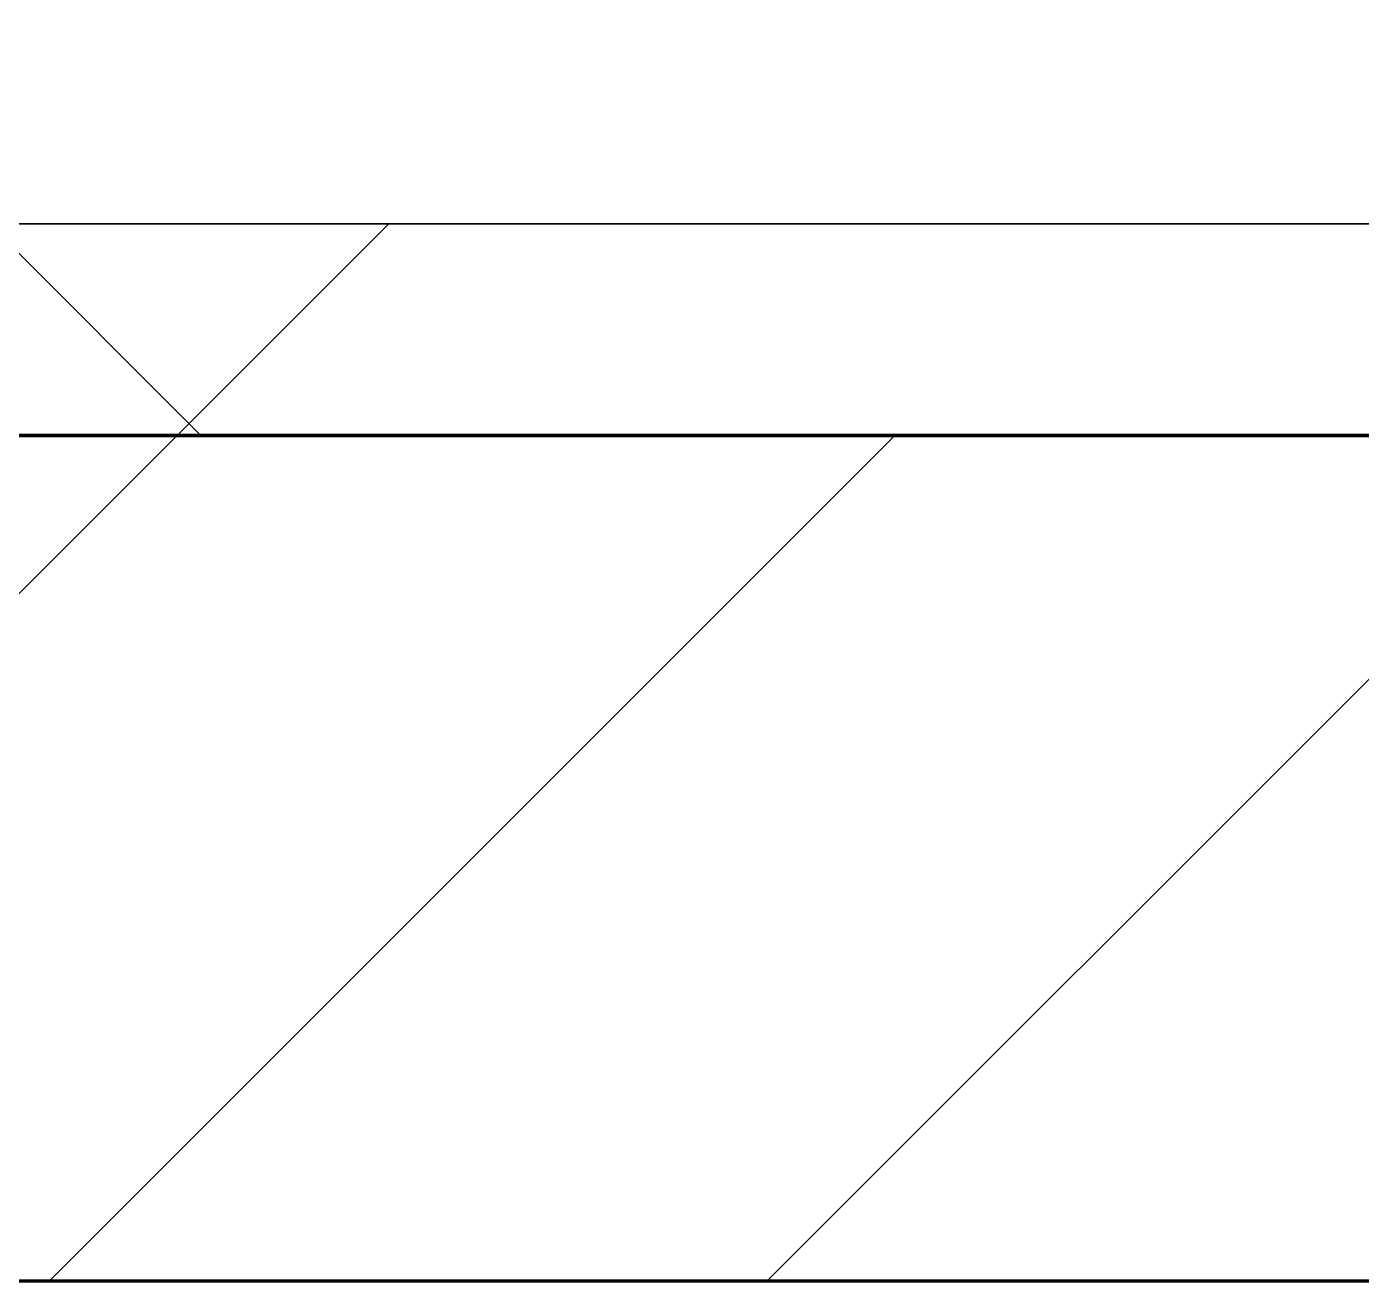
# Model space of a CAD drawing. Header units: millimetres. Extents: x -794334 to -714814, y -17806 to 22403.
# Drawn here: x -763289.2 to -762973.7, y -4021 to -3724.3 of the extents above; entities that cross this region are included whole.
import ezdxf
from ezdxf.xclip import XClip

# ---------------------------------------------------------------- set-up
doc = ezdxf.new("R2010")
doc.units = ezdxf.units.MM
doc.header["$XCLIPFRAME"] = 0
for name, color, linetype, lineweight in [('A-GLAZ-CURT', 2, 'Continuous', 9), ('A-WALL', 5, 'Continuous', 35), ('A-WALL-FNSH', 2, 'Continuous', 35), ('A-WALL-PATT', 1, 'Continuous', 35), ('WALL-E', 2, 'Continuous', 35)]:
    doc.layers.add(name, color=color, linetype=linetype, lineweight=lineweight)
doc.layers.add('A11_ALU.SOLID SHEET', color=2, linetype='Continuous')

# ---------------------------------------------------------------- blocks, each defined once
blk = doc.blocks.new('PPLS-PP19_Custom Tile Pattern - Custom Tile Pattern-V143-4252-01 ENLARGED CONCOURSE LEVEL - REFLECTED CEILING PLAN - SHEET 3')
at = {"layer": 'A-GLAZ-CURT'}
for p, q in [((-300, 0), (300, 0)), ((300, 0), (-300, 0)), ((195.99, 0), (213.31, 0)), ((213.31, 0), (195.99, 0)), ((230.06, 0), (300, 0)), ((-300, -50), (300, -50)), ((300, -50), (-300, -50))]:
    blk.add_line(p, q, dxfattribs=at)
for points, knots in [([(-115.82, 0), (-114.96, 0), (-110.41, 0), (-96.78, 0), (-71.33, 0), (-42.53, 0), (-12.78, 0), (4.23, 0), (9.64, 0), (10.14, 0), (10.18, 0)], [-5724.064692, -5724.064692, -5724.064692, -5724.064692, -5430.283136, -5103.229623, -4799.173296, -4065.652676, -3589.737505, -3285.047089, -3066.359526, -3044.715262, -3044.715262, -3044.715262, -3044.715262]), ([(9.32, 0), (9.08, 0), (7.65, 0), (2.57, 0), (-12.23, 0), (-25.64, 0), (-40, 0), (-56.24, 0), (-75.59, 0), (-94, 0), (-112.01, 0), (-114.94, 0), (-115.63, 0)], [-2922.926651, -2922.926651, -2922.926651, -2922.926651, -2882.788014, -2720.818881, -2518.50168, -2125.455881, -1792.521578, -1466.981642, -1208.454564, -789.402658, -501.969187, -243.577221, -243.577221, -243.577221, -243.577221]), ([(31.18, 0), (25.97, 0), (11.99, 0), (-16.92, 0), (-47.42, 0), (-65.77, 0), (-66.37, 0), (-66.38, 0)], [-4496.803627, -4496.803627, -4496.803627, -4496.803627, -4222.080604, -3745.412743, -2981.410125, -2542.574734, -2498.224237, -2498.224237, -2498.224237, -2498.224237]), ([(-53.2, 0), (-53.11, 0), (-51.78, 0), (-48.53, 0), (-30.79, 0), (-18.03, 0), (8.61, 0), (15.02, 0), (22.91, 0), (31, 0), (39.04, 0), (51.19, 0), (58.74, 0), (61.34, 0), (61.45, 0)], [-3699.689906, -3699.689906, -3699.689906, -3699.689906, -3689.699207, -3546.54457, -3315.260113, -2864.387349, -2439.246196, -2084.094819, -1956.422387, -1818.904206, -1645.594513, -1443.202566, -1228.752106, -1120.932285, -1120.932285, -1120.932285, -1120.932285]), ([(14.67, 0), (9.34, 0), (-2.9, 0), (-20.62, 0), (-32.81, 0), (-44.85, 0), (-51.43, 0), (-51.79, 0)], [-1925.670641, -1925.670641, -1925.670641, -1925.670641, -1617.263037, -1290.787923, -1039.307308, -819.71621, -644.910881, -644.910881, -644.910881, -644.910881]), ([(-36.78, 0), (-32.43, 0), (-19.22, 0), (-1.46, 0), (11.43, 0), (14.7, 0)], [-6191.144455, -6191.144455, -6191.144455, -6191.144455, -5862.463379, -5340.621928, -5166.428899, -5166.428899, -5166.428899, -5166.428899]), ([(14.18, 0), (10.49, 0), (-0.72, 0), (-16.58, 0), (-34.76, 0), (-36.04, 0)], [-10113.300168, -10113.300168, -10113.300168, -10113.300168, -9884.23066, -9424.652049, -9182.880979, -9182.880979, -9182.880979, -9182.880979]), ([(14.71, 0), (10.21, 0), (-1.16, 0), (-17.84, 0), (-30.57, 0), (-31.82, 0), (-32, 0)], [-3568.653645, -3568.653645, -3568.653645, -3568.653645, -3333.063701, -2994.501669, -2698.150104, -2614.070998, -2614.070998, -2614.070998, -2614.070998]), ([(-30.52, 0), (-27.11, 0), (-17.83, 0), (5.99, 0), (22.06, 0), (37.44, 0), (45.92, 0), (57.76, 0), (64.47, 0), (72.74, 0), (75.22, 0), (76.03, 0), (76.21, 0)], [-2323.618664, -2323.618664, -2323.618664, -2323.618664, -2142.497158, -1716.209403, -1206.526904, -1089.329421, -901.315459, -753.071572, -495.328968, -421.953223, -334.951786, -290.452333, -290.452333, -290.452333, -290.452333]), ([(8.33, 0), (8.19, 0), (7.18, 0), (0.32, 0), (-13.89, 0), (-24.92, 0), (-29.03, 0)], [-3574.286521, -3574.286521, -3574.286521, -3574.286521, -3526.962355, -3285.499107, -2903.012179, -2680.714891, -2680.714891, -2680.714891, -2680.714891]), ([(-28.57, 0), (-26.93, 0), (-20.29, 0), (-11.45, 0), (2.08, 0), (10.58, 0), (14.47, 0), (14.68, 0)], [-5361.429781, -5361.429781, -5361.429781, -5361.429781, -5261.36855, -5050.479954, -4785.90057, -4596.498881, -4585.51566, -4585.51566, -4585.51566, -4585.51566]), ([(-22.56, 0), (-20.27, 0), (-17.03, 0), (-11.36, 0), (-7.66, 0), (-6.6, 0), (-6.44, 0)], [-56468.192263, -56468.192263, -56468.192263, -56468.192263, -56344.022017, -56303.229861, -56166.290093, -56124.392176, -56124.392176, -56124.392176, -56124.392176]), ([(-15.19, 0), (-13.07, 0), (-0.96, 0), (11.59, 0), (14.69, 0)], [-461.142613, -461.142613, -461.142613, -461.142613, -429.606584, -419.367598, -419.367598, -419.367598, -419.367598]), ([(-6.54, 0), (-6.73, 0), (-7.2, 0), (-7.6, 0), (-7.79, 0)], [-56009.792147, -56009.792147, -56009.792147, -56009.792147, -55949.290093, -55895.192118, -55895.192118, -55895.192118, -55895.192118]), ([(-2.63, 0), (-2.47, 0), (-1.22, 0), (4.92, 0), (15.97, 0), (22.54, 0), (24.49, 0)], [-226.825321, -226.825321, -226.825321, -226.825321, -220.269177, -206.416616, -198.214427, -187.717507, -187.717507, -187.717507, -187.717507]), ([(14.63, 0), (7.94, 0), (2.54, 0), (-1.67, 0), (-2.25, 0)], [-280.027255, -280.027255, -280.027255, -280.027255, -246.234814, -234.646884, -234.646884, -234.646884, -234.646884]), ([(24.69, 0), (24.54, 0), (20.99, 0), (15.48, 0), (10.8, 0), (9.63, 0)], [-4368.572414, -4368.572414, -4368.572414, -4368.572414, -4306.476363, -4080.000647, -3772.857994, -3772.857994, -3772.857994, -3772.857994]), ([(30.82, 0), (29.27, 0), (23.93, 0), (18.55, 0), (14.7, 0)], [-10462.034656, -10462.034656, -10462.034656, -10462.034656, -10363.088938, -10124.011828, -10124.011828, -10124.011828, -10124.011828]), ([(15.1, 0), (26.08, 0), (46.75, 0), (70.31, 0), (81.08, 0), (82.87, 0)], [-5159.287046, -5159.287046, -5159.287046, -5159.287046, -4573.028122, -4094.177415, -3901.89193, -3901.89193, -3901.89193, -3901.89193]), ([(76.63, 0), (74.8, 0), (67.65, 0), (53.52, 0), (37, 0), (24.24, 0), (18.1, 0), (15.14, 0)], [-3095.572228, -3095.572228, -3095.572228, -3095.572228, -2950.589685, -2634.532728, -2313.748533, -2106.613311, -1934.732642, -1934.732642, -1934.732642, -1934.732642]), ([(15.48, 0), (24.06, 0), (45.79, 0), (68.95, 0), (82.58, 0)], [-418.500335, -418.500335, -418.500335, -418.500335, -390.253598, -348.612316, -348.612316, -348.612316, -348.612316]), ([(70.61, 0), (66.16, 0), (55.8, 0), (39.61, 0), (28.47, 0), (18.99, 0), (15.48, 0)], [-4647.237329, -4647.237329, -4647.237329, -4647.237329, -4326.416877, -4098.545751, -3766.694881, -3582.245441, -3582.245441, -3582.245441, -3582.245441]), ([(103.09, 0), (101.08, 0), (86.31, 0), (63.34, 0), (35.84, 0), (22.04, 0), (16.45, 0), (15.57, 0)], [-375.435014, -375.435014, -375.435014, -375.435014, -369.147452, -330.153101, -307.516438, -285.83788, -281.576261, -281.576261, -281.576261, -281.576261]), ([(15.75, 0), (18.13, 0), (21.69, 0), (24.62, 0), (24.72, 0), (24.72, 0)], [-4567.143888, -4567.143888, -4567.143888, -4567.143888, -4445.288762, -4384.376941, -4376.041937, -4376.041937, -4376.041937, -4376.041937]), ([(18.16, 0), (19.15, 0), (24.25, 0), (25.66, 0), (26.12, 0)], [-5700.113719, -5700.113719, -5700.113719, -5700.113719, -5554.232259, -5302.431367, -5302.431367, -5302.431367, -5302.431367]), ([(81.96, 0), (79.53, 0), (74.06, 0), (62.26, 0), (51.85, 0), (43.81, 0), (29.53, 0), (20.67, 0), (18.85, 0), (18.16, 0)], [-7119.293879, -7119.293879, -7119.293879, -7119.293879, -6924.452779, -6738.82075, -6548.303034, -6314.283804, -6135.05769, -5972.647715, -5832.674503, -5832.674503, -5832.674503, -5832.674503]), ([(27.44, 0), (27.9, 0), (29.54, 0), (38.07, 0), (53.39, 0), (71.67, 0), (79.98, 0), (82.01, 0), (82.36, 0)], [-5037.309798, -5037.309798, -5037.309798, -5037.309798, -4887.603822, -4705.298446, -4353.683244, -3960.84581, -3759.045785, -3711.701957, -3711.701957, -3711.701957, -3711.701957]), ([(27.89, 0), (29.09, 0), (33.4, 0), (48.37, 0), (65.35, 0), (77.41, 0), (82.22, 0)], [-147.777612, -147.777612, -147.777612, -147.777612, -135.792042, -118.513713, -97.899267, -83.87378, -83.87378, -83.87378, -83.87378]), ([(53.18, 0), (53.06, 0), (52.22, 0), (44.99, 0), (36.46, 0), (30.82, 0)], [-622.740158, -622.740158, -622.740158, -622.740158, -566.066452, -360.610861, 0, 0, 0, 0]), ([(136.44, 0), (121.66, 0), (86.93, 0), (51.16, 0), (31.18, 0)], [-106.750556, -106.750556, -106.750556, -106.750556, -59.610984, 0, 0, 0, 0]), ([(82.45, 0), (78.02, 0), (68.94, 0), (57.82, 0), (46.51, 0), (41.18, 0), (36.02, 0), (35.54, 0), (35.54, 0)], [-373.637621, -373.637621, -373.637621, -373.637621, -357.622665, -341.267687, -334.000314, -326.15566, -319.318397, -317.489778, -317.489778, -317.489778, -317.489778]), ([(36.29, 0), (37.77, 0), (48.82, 0), (64.79, 0), (95.91, 0), (124.45, 0), (132.42, 0), (134.6, 0)], [-314.598523, -314.598523, -314.598523, -314.598523, -305.899624, -287.17622, -249.500363, -194.761443, -152.241002, -152.241002, -152.241002, -152.241002]), ([(61.47, 0), (61.47, 0), (61.21, 0), (54.61, 0), (53.71, 0), (53.56, 0)], [-1113.311073, -1113.311073, -1113.311073, -1113.311073, -1096.402191, -891.204116, -747.28819, -747.28819, -747.28819, -747.28819]), ([(76.22, 0), (75.58, 0), (73.64, 0), (71.05, 0), (70.61, 0)], [-193.634889, -193.634889, -193.634889, -193.634889, -31.537676, 0, 0, 0, 0]), ([(114.39, 0), (114.2, 0), (112.08, 0), (105.42, 0), (92.38, 0), (87.39, 0), (82.57, 0)], [-8148.58938, -8148.58938, -8148.58938, -8148.58938, -8105.191388, -7723.759874, -7531.75727, -7135.649961, -7135.649961, -7135.649961, -7135.649961]), ([(168.37, 0), (167.68, 0), (162.47, 0), (147.02, 0), (113.25, 0), (90.35, 0), (82.58, 0)], [-543.375029, -543.375029, -543.375029, -543.375029, -530.793311, -458.593899, -401.860199, -373.783355, -373.783355, -373.783355, -373.783355]), ([(82.58, 0), (89.35, 0), (104.23, 0), (116.36, 0), (128.63, 0), (128.95, 0)], [-83.524935, -83.524935, -83.524935, -83.524935, -63.759246, -39.050993, -35.895543, -35.895543, -35.895543, -35.895543]), ([(82.64, 0), (85.17, 0), (86.41, 0), (92.51, 0), (94.33, 0)], [-3699.099123, -3699.099123, -3699.099123, -3699.099123, -3336.541051, -2783.776468, -2783.776468, -2783.776468, -2783.776468]), ([(83.74, 0), (84.1, 0), (102.43, 0), (120.63, 0), (138.28, 0), (138.53, 0)], [-347.429871, -347.429871, -347.429871, -347.429871, -346.313304, -291.370682, -290.5735, -290.5735, -290.5735, -290.5735]), ([(94.4, 0), (94.4, 0), (94.64, 0), (99.11, 0), (108.97, 0), (120.79, 0), (139.94, 0), (163.31, 0), (185.23, 0), (193.62, 0), (194.69, 0), (194.79, 0)], [-2348.345796, -2348.345796, -2348.345796, -2348.345796, -2310.419338, -2233.599744, -2052.234781, -1843.028543, -1530.39897, -1095.004608, -529.74427, -295.064701, -265.121568, -265.121568, -265.121568, -265.121568]), ([(129.02, 0), (129.02, 0), (124.41, 0), (122.35, 0), (114.96, 0), (108.04, 0), (103.09, 0)], [-35.386604, -35.386604, -35.386604, -35.386604, -31.430235, -22.807238, -15.488593, 0, 0, 0, 0]), ([(157.9, 0), (156.77, 0), (151.67, 0), (143.29, 0), (134.04, 0), (126.24, 0), (118.6, 0), (114.23, 0), (111.98, 0), (105.66, 0), (105.23, 0), (105.23, 0)], [-10292.955006, -10292.955006, -10292.955006, -10292.955006, -10098.273015, -9847.788484, -9677.714971, -9567.007022, -9453.21225, -9220.200448, -9012.77275, -8966.157302, -8929.495943, -8929.495943, -8929.495943, -8929.495943]), ([(105.26, 0), (105.52, 0), (111.01, 0), (112.65, 0), (113.59, 0)], [-8920.561005, -8920.561005, -8920.561005, -8920.561005, -8814.835624, -8577.462505, -8577.462505, -8577.462505, -8577.462505]), ([(128.58, 0), (128.8, 0), (130.16, 0), (139.26, 0), (152.67, 0), (161.24, 0), (162.19, 0), (162.75, 0)], [-633.326174, -633.326174, -633.326174, -633.326174, -627.736123, -618.981161, -602.094757, -592.980799, -581.414464, -581.414464, -581.414464, -581.414464]), ([(137.1, 0), (136, 0), (133.64, 0), (129.87, 0), (129.11, 0)], [-670.405967, -670.405967, -670.405967, -670.405967, -651.020627, -640.742133, -640.742133, -640.742133, -640.742133]), ([(193.8, 0), (193.33, 0), (190.11, 0), (183.13, 0), (171, 0), (161.95, 0), (161.28, 0), (158.35, 0), (157.85, 0), (157.77, 0)], [-11665.349007, -11665.349007, -11665.349007, -11665.349007, -11565.880756, -11105.624034, -10839.086983, -10768.332124, -10666.779182, -10580.760289, -10550.278881, -10550.278881, -10550.278881, -10550.278881]), ([(300, 0), (286.53, 0), (254.22, 0), (207.11, 0), (177.41, 0), (159.34, 0), (158.33, 0), (158.3, 0)], [-285.253232, -285.253232, -285.253232, -285.253232, -244.693688, -187.987675, -143.776725, -129.632772, -123.352749, -123.352749, -123.352749, -123.352749]), ([(159.07, 0), (159.13, 0), (160.84, 0), (165.21, 0), (174.15, 0), (185.98, 0), (208.82, 0), (219.42, 0), (230.06, 0)], [-115.643202, -115.643202, -115.643202, -115.643202, -114.681583, -87.660824, -65.295536, -41.623857, -24.459831, 0, 0, 0, 0]), ([(162.75, 0), (165.4, 0), (170.91, 0), (172.61, 0), (172.61, 0)], [-111.264224, -111.264224, -111.264224, -111.264224, -56.742688, -19.085662, -19.085662, -19.085662, -19.085662]), ([(247.1, 0), (246.76, 0), (245.04, 0), (238.34, 0), (226.56, 0), (221.1, 0), (200.27, 0), (182.99, 0), (174.27, 0), (169.67, 0), (168.99, 0)], [-9649.085549, -9649.085549, -9649.085549, -9649.085549, -9581.591397, -9406.094246, -9221.510254, -9016.44624, -8717.832359, -8253.978395, -8152.463617, -8069.855175, -8069.855175, -8069.855175, -8069.855175]), ([(215.22, 0), (214.62, 0), (210.55, 0), (203.98, 0), (187.54, 0), (175.3, 0), (169.49, 0)], [-203.825446, -203.825446, -203.825446, -203.825446, -198.527383, -184.406837, -162.427601, -142.916156, -142.916156, -142.916156, -142.916156]), ([(171.51, 0), (176.48, 0), (193.23, 0), (201.73, 0), (208.81, 0), (213.9, 0), (241.96, 0), (266.73, 0), (281.71, 0), (291.71, 0), (296.52, 0), (297.86, 0), (298.09, 0)], [-7971.819559, -7971.819559, -7971.819559, -7971.819559, -7784.112253, -7606.717214, -7289.299508, -7042.621073, -6582.165592, -6068.460911, -5766.029927, -5566.724884, -5280.360606, -5199.253518, -5199.253518, -5199.253518, -5199.253518]), ([(172.07, 0), (177.66, 0), (187.87, 0), (201.08, 0), (207.47, 0), (213.96, 0), (215.11, 0)], [-255.364076, -255.364076, -255.364076, -255.364076, -237.955587, -223.92608, -215.862851, -208.75215, -208.75215, -208.75215, -208.75215]), ([(300, 0), (288.22, 0), (262, 0), (230.43, 0), (219.94, 0), (219.02, 0)], [-12528.858583, -12528.858583, -12528.858583, -12528.858583, -11905.454923, -11162.864862, -10856.732305, -10856.732305, -10856.732305, -10856.732305]), ([(219.9, 0), (220.86, 0), (227.84, 0), (242.06, 0), (246.54, 0), (246.96, 0)], [-10670.940496, -10670.940496, -10670.940496, -10670.940496, -10511.382485, -9925.173265, -9834.877357, -9834.877357, -9834.877357, -9834.877357]), ([(284.76, 0), (284.76, 0), (285.09, 0), (287.47, 0), (293.59, 0), (297.76, 0), (300, 0)], [-4110.630118, -4110.630118, -4110.630118, -4110.630118, -4053.389046, -3959.664717, -3862.421465, -3746.95702, -3746.95702, -3746.95702, -3746.95702]), ([(297.38, 0), (295.84, 0), (291.62, 0), (285.38, 0), (284.87, 0)], [-4803.172655, -4803.172655, -4803.172655, -4803.172655, -4358.271401, -4143.037883, -4143.037883, -4143.037883, -4143.037883])]:
    blk.add_open_spline(points, degree=3, knots=knots, dxfattribs=at)
for points in [[(24.49, 0), (25.23, 0), (25.72, 0), (26.04, 0)], [(80.35, 0), (79.57, 0), (78.27, 0), (76.63, 0)], [(84.06, 0), (83.69, 0), (83.13, 0), (82.59, 0)], [(168.74, 0), (168.74, 0), (169.81, 0), (171.51, 0)], [(195.11, 0), (194.91, 0), (194.44, 0), (193.8, 0)]]:
    blk.add_open_spline(points, degree=3, dxfattribs=at)
blk = doc.blocks.new('PPLS-PP19_Custom Tile Pattern - Custom Tile Pattern-V144-4252-01 ENLARGED CONCOURSE LEVEL - REFLECTED CEILING PLAN - SHEET 3')
at = {"layer": 'A-GLAZ-CURT'}
for p, q in [((-300, 0), (300, 0)), ((300, 0), (-300, 0)), ((-300, -50), (300, -50)), ((300, -50), (-300, -50))]:
    blk.add_line(p, q, dxfattribs=at)
at = {"layer": 'A-GLAZ-CURT', "flags": 128}
for points in [[(-300, 0), (-291.56, 0)], [(-291.73, 0), (-300, 0)]]:
    blk.add_lwpolyline(points, dxfattribs=at)
at = {"layer": 'A-GLAZ-CURT'}
for points, knots in [([(-300, 0), (-284.65, 0), (-236.57, 0), (-174.61, 0), (-129.95, 0), (-110.8, 0), (-99.5, 0), (-91.46, 0)], [-5323.127839, -5323.127839, -5323.127839, -5323.127839, -4502.809032, -2700.551212, -1002.059161, -460.363443, 0, 0, 0, 0]), ([(-178.92, 0), (-190.07, 0), (-221.77, 0), (-262.56, 0), (-294.48, 0), (-300, 0)], [-15958.17956, -15958.17956, -15958.17956, -15958.17956, -15131.813646, -13729.592194, -13439.944408, -13439.944408, -13439.944408, -13439.944408])]:
    blk.add_open_spline(points, degree=3, knots=knots, dxfattribs=at)
blk = doc.blocks.new('*U1029')
at = {"layer": 'A-GLAZ-CURT'}
for name, p in [('PPLS-PP19_Custom Tile Pattern - Custom Tile Pattern-V143-4252-01 ENLARGED CONCOURSE LEVEL - REFLECTED CEILING PLAN - SHEET 3', (15602.37, -7350)), ('PPLS-PP19_Custom Tile Pattern - Custom Tile Pattern-V144-4252-01 ENLARGED CONCOURSE LEVEL - REFLECTED CEILING PLAN - SHEET 3', (16202.37, -7350))]:
    blk.add_blockref(name, p, dxfattribs=at)
blk = doc.blocks.new('*U1630')
blk.add_lwpolyline([(22690, -750), (19166.45, -750), (19116.45, -700), (18966.44, -550), (-101025.39, -550), (-101025.39, -6704.96), (-96300, -6704.96), (-96300, -7350), (-94497.63, -7350), (17250, -7350), (17250, -6849.96), (18300, -6849.96), (22690, -6849.96)], close=True)

msp = doc.modelspace()

# ---------------------------------------------------------------- block references
at = {"layer": 'A11_ALU.SOLID SHEET'}
ref = msp.add_blockref('*U1630', (-744681.24, 3579.02), dxfattribs=at)
XClip(ref).set_block_clipping_path([(-45802.4668593339, -9620.0029952967), (23702.8690583039, 10334.9999958097)])

# ---------------------------------------------------------------- next in the draw order: hatches: boundary and pattern name
at = {"layer": 'A-WALL-PATT', "lineweight": 9}
h = msp.add_hatch(dxfattribs=at)
h.set_pattern_fill('FP_5', color=256, style=0, pattern_type=2)
h.set_pattern_definition([(45, (0, 0), (-212.13203, 212.13203), []), (135, (0, 0), (-212.13203, -212.13203), [])])
h.paths.add_polyline_path([(-727630.24, -3820.98), (-727382.37, -3820.98), (-727382.37, -3770.98), (-790483.7, -3770.98), (-790483.7, -3820.98), (-727766, -3820.98)])
h = msp.add_hatch(dxfattribs=at)
h.set_pattern_fill('FP_2', color=256, style=0, pattern_type=2)
h.set_pattern_definition([(45, (0, 0), (-84.852814, 84.852814), [])])
h.paths.add_polyline_path([(-727382.37, -4020.98), (-727382.37, -3820.98), (-790483.7, -3820.98), (-790483.7, -4020.98), (-727494.49, -4020.98)])

# ---------------------------------------------------------------- next in the draw order: linework, layer by layer
at = {"layer": 'A-WALL', "color": 7, "lineweight": 70}
for p, q in [((-763580, -3820.98), (-762380, -3820.98)), ((-762380, -3820.98), (-763580, -3820.98)), ((-762380, -4020.98), (-763580, -4020.98))]:
    msp.add_line(p, q, dxfattribs=at)
at = {"layer": 'A-WALL-FNSH', "color": 250}
msp.add_line((-763580, -3770.98), (-762380, -3770.98), dxfattribs=at)
at = {"layer": 'WALL-E'}
for p, q in [((-727382.37, -4020.98), (-790483.7, -4020.98)), ((-790483.7, -4020.98), (-727382.37, -4020.98))]:
    msp.add_line(p, q, dxfattribs=at)

# ---------------------------------------------------------------- next in the draw order: block references
msp.add_blockref('*U1029', (-778882.37, 3579.02))

doc.saveas('drawing.dxf')
